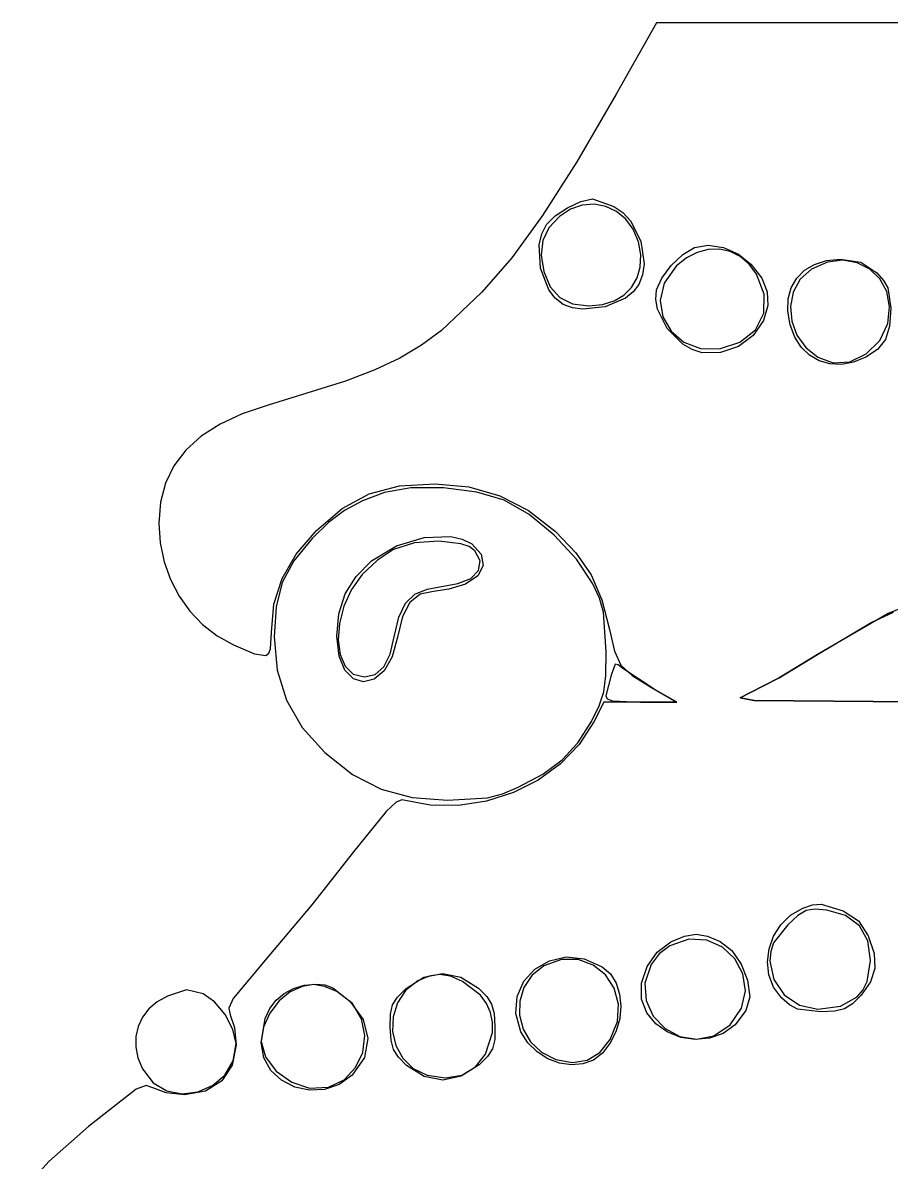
# Model space of a CAD drawing. Extents: x 36 to 317, y 11 to 342.
# Drawn here: x 107.8 to 168.7, y 203.1 to 282.9 of the extents above; entities that cross this region are included whole.
import ezdxf

# ---------------------------------------------------------------- set-up
doc = ezdxf.new("R2010")
doc.units = 0

msp = doc.modelspace()

# ---------------------------------------------------------------- linework, layer by layer
at = {"layer": 'Layer 1'}
for p, q in [((152.223707, 282.904822), (149.401483, 277.913719)), ((172.864395, 282.916111), (152.223707, 282.904822)), ((149.401483, 277.913719), (146.631117, 273.165592)), ((146.631117, 273.165592), (144.238842, 269.417061)), ((145.117799, 269.385956), (145.985886, 269.958178)), ((145.985886, 269.958178), (146.923824, 270.386401)), ((147.019829, 270.1361), (146.194372, 269.858473)), ((146.923824, 270.386401), (147.743426, 270.566412)), ((147.854737, 270.193444), (147.019829, 270.1361)), ((147.743426, 270.566412), (149.236736, 270.045006)), ((148.664133, 270.041743), (147.854737, 270.193444)), ((149.413055, 269.692232), (148.664133, 270.041743)), ((149.236736, 270.045006), (149.861714, 269.616438)), ((144.238842, 269.417061), (142.074769, 266.447199)), ((144.507747, 268.773947), (145.117799, 269.385956)), ((145.413328, 269.349328), (144.677146, 268.551085)), ((146.194372, 269.858473), (145.413328, 269.349328)), ((150.066541, 269.156149), (149.413055, 269.692232)), ((149.861714, 269.616438), (150.392365, 269.045205)), ((150.589629, 268.444729), (150.066541, 269.156149)), ((144.178437, 268.120497), (144.507747, 268.773947)), ((144.677146, 268.551085), (144.254099, 267.650216)), ((150.392365, 269.045205), (151.126612, 267.613439)), ((150.947356, 267.56921), (150.589629, 268.444729)), ((144.004288, 267.361909), (144.178437, 268.120497)), ((144.254099, 267.650216), (144.139557, 266.630087)), ((151.10891, 266.646863), (150.947356, 267.56921)), ((151.126612, 267.613439), (151.351337, 266.02709)), ((144.082914, 265.713597), (144.004288, 267.361909)), ((154.056179, 266.677293), (154.869542, 267.17304)), ((155.065229, 266.825405), (154.309075, 266.434721)), ((154.869542, 267.17304), (155.833734, 267.330566)), ((155.843716, 267.027416), (155.065229, 266.825405)), ((155.833734, 267.330566), (156.916757, 267.159282)), ((156.620247, 267.043174), (155.843716, 267.027416)), ((157.370535, 266.875095), (156.620247, 267.043174)), ((156.916757, 267.159282), (157.966508, 266.703834)), ((158.070291, 266.525599), (157.370535, 266.875095)), ((142.074769, 266.447199), (139.989013, 264.03508)), ((144.139557, 266.630087), (144.328888, 265.474061)), ((151.075817, 265.795508), (151.10891, 266.646863)), ((151.351337, 266.02709), (151.245085, 265.262629)), ((153.242618, 265.90423), (154.056179, 266.677293)), ((154.309075, 266.434721), (153.599541, 265.852945)), ((157.966508, 266.703834), (158.830886, 266.008873)), ((158.695229, 265.997104), (158.070291, 266.525599)), ((159.221059, 265.292028), (158.695229, 265.997104)), ((158.830886, 266.008873), (159.587038, 265.010208)), ((162.5883, 265.572756), (163.28451, 265.985215)), ((164.188419, 266.137039), (163.081156, 265.650803)), ((163.28451, 265.985215), (164.119064, 266.24557)), ((164.119064, 266.24557), (165.080701, 266.339073)), ((165.271361, 266.275336), (164.188419, 266.137039)), ((165.080701, 266.339073), (166.529516, 266.149455)), ((166.279269, 266.101994), (165.271361, 266.275336)), ((167.16143, 265.653317), (166.279269, 266.101994)), ((166.529516, 266.149455), (167.638342, 265.39892)), ((144.666497, 264.197578), (144.082914, 265.713597)), ((144.328888, 265.474061), (144.772992, 264.407983)), ((150.860434, 265.031168), (151.075817, 265.795508)), ((151.245085, 265.262629), (150.978401, 264.563541)), ((152.579473, 265.022621), (153.242618, 265.90423)), ((153.599541, 265.852945), (152.761935, 264.672218)), ((159.761239, 263.884758), (159.221059, 265.292028)), ((162.041695, 265.022946), (162.5883, 265.572756)), ((163.081156, 265.650803), (162.269644, 264.938142)), ((167.86713, 264.965604), (167.16143, 265.653317)), ((167.638342, 265.39892), (168.125886, 264.863728)), ((144.772992, 264.407983), (145.436699, 263.660297)), ((149.932227, 263.827627), (150.475119, 264.369866)), ((150.475119, 264.369866), (150.860434, 265.031168)), ((150.978401, 264.563541), (150.592003, 264.052938)), ((152.217357, 264.201238), (152.579473, 265.022621)), ((152.761935, 264.672218), (152.471285, 263.460994)), ((159.587038, 265.010208), (159.973666, 264.065022)), ((161.442347, 263.570273), (161.655957, 264.350535)), ((161.655957, 264.350535), (162.041695, 265.022946)), ((162.269644, 264.938142), (161.778738, 264.043017)), ((168.345656, 264.075159), (167.86713, 264.965604)), ((168.125886, 264.863728), (168.429049, 264.331016)), ((139.989013, 264.03508), (137.165946, 261.353471)), ((145.123545, 263.604354), (144.666497, 264.197578)), ((145.677911, 263.182415), (145.123545, 263.604354)), ((145.436699, 263.660297), (146.334696, 263.219859)), ((150.043241, 263.617143), (148.625548, 263.013479)), ((149.244116, 263.420474), (149.932227, 263.827627)), ((150.592003, 264.052938), (150.043241, 263.617143)), ((152.16837, 263.530392), (152.217357, 264.201238)), ((159.729853, 262.554515), (159.761239, 263.884758)), ((159.973666, 264.065022), (160.00648, 263.101513)), ((161.412127, 262.69691), (161.442347, 263.570273)), ((161.778738, 264.043017), (161.59097, 263.041398)), ((168.546295, 263.018282), (168.345656, 264.075159)), ((168.429049, 264.331016), (168.627884, 262.90619)), ((146.324527, 262.940956), (145.677911, 263.182415)), ((147.059158, 262.839565), (146.324527, 262.940956)), ((146.334696, 263.219859), (147.481665, 263.075524)), ((148.625548, 263.013479), (147.059158, 262.839565)), ((147.481665, 263.075524), (148.423143, 263.164432)), ((148.423143, 263.164432), (149.244116, 263.420474)), ((152.291523, 262.833584), (152.16837, 263.530392)), ((152.96679, 261.482466), (152.291523, 262.833584)), ((152.471285, 263.460994), (152.653273, 262.308136)), ((160.00648, 263.101513), (159.701189, 262.047881)), ((161.59097, 263.041398), (161.688873, 262.009252)), ((168.418334, 261.831276), (168.546295, 263.018282)), ((168.627884, 262.90619), (168.540158, 261.660305)), ((152.653273, 262.308136), (153.233578, 261.302505)), ((159.701189, 262.047881), (158.997524, 261.006172)), ((159.151705, 261.402402), (159.729853, 262.554515)), ((161.576557, 261.745198), (161.412127, 262.69691)), ((161.688873, 262.009252), (162.054981, 261.022549)), ((137.165946, 261.353471), (135.762744, 260.314635)), ((154.068234, 260.388656), (152.96679, 261.482466)), ((153.233578, 261.302505), (154.137882, 260.532966)), ((158.0516, 260.529525), (159.151705, 261.402402)), ((161.900277, 260.889666), (161.576557, 261.745198)), ((167.855493, 260.655489), (168.418334, 261.831276)), ((168.540158, 261.660305), (168.247545, 260.730035)), ((154.72411, 260.013482), (154.068234, 260.388656)), ((154.137882, 260.532966), (155.291867, 260.088381)), ((156.621212, 260.057613), (158.0516, 260.529525)), ((158.997524, 261.006172), (157.947486, 260.229311)), ((162.359868, 260.180506), (161.900277, 260.889666)), ((162.054981, 261.022549), (162.671828, 260.157256)), ((166.911222, 259.722986), (167.855493, 260.655489)), ((168.247545, 260.730035), (167.705893, 260.029093)), ((135.762744, 260.314635), (134.237541, 259.409719)), ((155.420934, 259.792924), (154.72411, 260.013482)), ((155.291867, 260.088381), (156.621212, 260.057613)), ((156.704236, 259.797995), (155.420934, 259.792924)), ((157.947486, 260.229311), (156.704236, 259.797995)), ((162.935694, 259.626144), (162.359868, 260.180506)), ((162.671828, 260.157256), (163.521947, 259.489342)), ((163.608118, 259.235006), (162.935694, 259.626144)), ((165.762891, 259.160504), (166.911222, 259.722986)), ((167.705893, 260.029093), (166.87105, 259.471191)), ((134.237541, 259.409719), (132.494668, 258.588181)), ((163.521947, 259.489342), (164.58787, 259.094777)), ((164.357502, 259.015516), (163.608118, 259.235006)), ((165.16421, 258.9761), (164.357502, 259.015516)), ((164.58787, 259.094777), (165.762891, 259.160504)), ((166.008605, 259.125183), (165.16421, 258.9761)), ((166.87105, 259.471191), (166.008605, 259.125183)), ((132.494668, 258.588181), (130.438458, 257.799475)), ((130.438458, 257.799475), (125.003357, 256.118389)), ((125.003357, 256.118389), (123.200506, 255.510816)), ((121.640671, 254.782722), (120.323187, 253.933373)), ((123.200506, 255.510816), (121.640671, 254.782722)), ((120.323187, 253.933373), (119.247387, 252.96204)), ((119.247387, 252.96204), (118.412606, 251.867989)), ((118.412606, 251.867989), (117.818178, 250.65049)), ((117.818178, 250.65049), (117.463439, 249.308809)), ((133.173695, 250.001218), (131.617916, 249.410684)), ((132.09393, 249.891504), (134.213949, 250.451683)), ((135.013454, 250.320592), (133.173695, 250.001218)), ((134.213949, 250.451683), (136.701475, 250.605527)), ((137.306313, 250.318101), (135.013454, 250.320592)), ((136.701475, 250.605527), (139.0685, 250.383045)), ((139.628276, 250.02126), (137.306313, 250.318101)), ((139.0685, 250.383045), (141.238509, 249.761505)), ((141.555348, 249.457587), (139.628276, 250.02126)), ((117.463439, 249.308809), (117.347721, 247.842217)), ((130.199468, 248.869098), (132.09393, 249.891504)), ((131.617916, 249.410684), (130.354866, 248.740081)), ((141.238509, 249.761505), (143.249966, 248.725628)), ((143.288761, 248.452104), (141.555348, 249.457587)), ((128.388614, 247.328572), (130.199468, 248.869098)), ((130.354866, 248.740081), (129.23317, 247.893066)), ((143.249966, 248.725628), (145.141336, 247.260133)), ((145.043572, 247.002782), (143.288761, 248.452104)), ((117.347721, 247.842217), (117.443953, 246.464825)), ((129.23317, 247.893066), (128.101453, 246.773299)), ((128.101453, 246.773299), (126.816624, 245.196558)), ((126.966169, 245.673205), (128.388614, 247.328572)), ((133.997393, 246.26256), (135.948338, 246.848221)), ((135.948338, 246.848221), (137.804628, 246.909147)), ((137.804628, 246.909147), (138.604271, 246.727031)), ((146.601467, 245.316392), (145.043572, 247.002782)), ((145.141336, 247.260133), (146.567656, 245.774331)), ((117.443953, 246.464825), (117.719577, 245.143438)), ((132.249417, 245.202732), (133.997393, 246.26256)), ((133.787176, 246.008124), (132.669575, 245.259794)), ((135.273545, 246.461934), (133.787176, 246.008124)), ((136.975187, 246.593515), (135.273545, 246.461934)), ((138.510339, 246.409117), (136.975187, 246.593515)), ((139.096181, 246.200379), (138.510339, 246.409117)), ((138.604271, 246.727031), (139.268641, 246.394769)), ((139.497241, 245.914991), (139.096181, 246.200379)), ((139.268641, 246.394769), (139.93081, 245.673933)), ((125.985843, 243.973389), (126.966169, 245.673205)), ((126.816624, 245.196558), (126.00454, 243.677232)), ((131.170985, 244.113469), (132.249417, 245.202732)), ((132.669575, 245.259794), (131.597483, 244.256934)), ((139.857124, 245.214037), (139.497241, 245.914991)), ((139.742113, 244.533291), (139.857124, 245.214037)), ((139.93081, 245.673933), (140.066757, 244.889465)), ((146.567656, 245.774331), (147.627759, 244.218217)), ((147.744132, 243.599709), (146.601467, 245.316392)), ((117.719577, 245.143438), (118.164509, 243.894505)), ((139.203305, 243.969955), (139.742113, 244.533291)), ((140.066757, 244.889465), (139.693843, 244.152622)), ((118.164509, 243.894505), (118.768667, 242.734476)), ((125.418797, 242.163638), (125.985843, 243.973389)), ((126.00454, 243.677232), (125.575838, 241.984206)), ((130.414354, 242.886524), (131.170985, 244.113469)), ((131.597483, 244.256934), (130.843579, 243.192367)), ((136.160314, 243.209183), (138.291798, 243.621228)), ((138.829432, 243.574661), (137.667381, 243.213637)), ((138.291798, 243.621228), (139.203305, 243.969955)), ((139.693843, 244.152622), (138.829432, 243.574661)), ((147.627759, 244.218217), (148.390008, 242.467765)), ((148.213707, 242.580869), (147.744132, 243.599709)), ((129.968475, 241.497852), (130.414354, 242.886524)), ((130.843579, 243.192367), (130.313806, 242.023133)), ((134.632653, 242.235957), (135.29103, 242.876657)), ((135.661778, 242.876183), (134.947242, 242.297429)), ((135.29103, 242.876657), (136.160314, 243.209183)), ((136.591055, 243.063486), (135.661778, 242.876183)), ((137.667381, 243.213637), (136.591055, 243.063486)), ((118.768667, 242.734476), (119.521967, 241.679802)), ((125.23619, 240.178468), (125.418797, 242.163638)), ((125.575838, 241.984206), (125.441154, 239.886367)), ((130.313806, 242.023133), (130.00654, 240.825241)), ((134.160608, 241.251695), (134.632653, 242.235957)), ((134.947242, 242.297429), (134.427639, 241.301955)), ((148.495593, 241.601883), (148.213707, 242.580869)), ((148.390008, 242.467765), (148.922763, 240.398954)), ((169.82375, 242.066138), (168.441264, 241.524668)), ((119.521967, 241.679802), (120.414327, 240.746931)), ((129.822304, 239.923409), (129.968475, 241.497852)), ((133.850323, 239.888484), (134.160608, 241.251695)), ((134.427639, 241.301955), (134.083157, 239.864495)), ((148.678994, 238.83015), (148.495593, 241.601883)), ((168.441264, 241.524668), (163.502372, 238.646705)), ((167.26142, 240.883704), (168.808098, 241.613881)), ((120.414327, 240.746931), (121.435662, 239.952313)), ((130.00654, 240.825241), (129.920156, 239.674701)), ((148.922763, 240.398954), (149.268894, 238.878806)), ((163.502372, 238.646705), (167.26142, 240.883704)), ((121.435662, 239.952313), (122.575891, 239.312398)), ((125.172646, 239.043366), (125.23619, 240.178468)), ((125.441154, 239.886367), (125.642006, 237.553198)), ((129.978084, 238.536126), (129.822304, 239.923409)), ((129.920156, 239.674701), (130.053028, 238.647523)), ((133.557865, 238.664675), (133.850323, 239.888484)), ((134.083157, 239.864495), (133.708947, 238.484532)), ((122.575891, 239.312398), (124.047946, 238.677237)), ((125.054694, 238.726369), (125.172646, 239.043366)), ((148.656129, 237.173791), (148.678994, 238.83015)), ((149.268894, 238.878806), (149.721453, 237.904064)), ((124.047946, 238.677237), (124.845047, 238.565258)), ((124.845047, 238.565258), (125.054694, 238.726369)), ((130.394449, 237.540989), (129.978084, 238.536126)), ((130.053028, 238.647523), (130.403533, 237.819717)), ((133.106888, 237.781517), (133.557865, 238.664675)), ((133.708947, 238.484532), (133.13656, 237.503065)), ((160.800931, 237.012682), (163.502372, 238.646705)), ((163.502372, 238.646705), (160.800931, 237.012682)), ((125.642006, 237.553198), (126.289144, 235.444495)), ((130.99494, 236.939056), (130.394449, 237.540989)), ((130.403533, 237.819717), (130.970046, 237.267292)), ((130.970046, 237.267292), (131.750941, 237.06626)), ((131.750941, 237.06626), (132.502783, 237.246287)), ((133.13656, 237.503065), (132.442456, 236.919036)), ((132.502783, 237.246287), (133.106888, 237.781517)), ((149.036005, 237.193966), (148.677583, 235.743343)), ((149.317742, 237.960729), (149.036005, 237.193966)), ((149.527188, 237.928483), (149.317742, 237.960729)), ((149.859036, 237.662808), (149.527188, 237.928483)), ((149.721453, 237.904064), (150.507387, 237.159708)), ((152.047318, 236.216418), (149.859036, 237.662808)), ((131.703096, 236.731385), (130.99494, 236.939056)), ((132.442456, 236.919036), (131.703096, 236.731385)), ((148.521214, 236.015775), (148.656129, 237.173791)), ((150.507387, 237.159708), (151.853643, 236.330718)), ((158.7501, 235.96524), (160.800931, 237.012682)), ((160.800931, 237.012682), (158.7501, 235.96524)), ((148.208895, 235.044952), (148.521214, 236.015775)), ((148.677583, 235.743343), (148.748188, 235.537585)), ((151.853643, 236.330718), (153.634819, 235.309073)), ((153.634819, 235.310837), (152.047318, 236.216418)), ((158.065622, 235.604006), (158.7501, 235.96524)), ((158.7501, 235.96524), (158.065622, 235.604006)), ((159.053313, 235.414818), (158.065622, 235.604006)), ((158.065622, 235.604006), (159.053313, 235.414818)), ((126.289144, 235.444495), (127.395467, 233.53046)), ((147.653821, 233.950172), (148.208895, 235.044952)), ((148.534002, 235.30237), (147.824213, 233.911014)), ((151.084234, 235.305545), (148.534002, 235.30237)), ((148.748188, 235.537585), (149.141882, 235.401942)), ((149.141882, 235.401942), (151.088115, 235.306603)), ((153.634819, 235.309073), (151.084234, 235.305545)), ((151.088115, 235.306603), (153.634819, 235.310837)), ((170.175874, 235.318951), (159.053313, 235.414818)), ((159.053313, 235.414818), (170.175874, 235.318951)), ((127.395467, 233.53046), (128.973873, 231.781293)), ((146.698283, 232.460005), (147.653821, 233.950172)), ((147.824213, 233.911014), (146.804194, 232.33343)), ((145.606782, 231.268354), (146.698283, 232.460005)), ((128.973873, 231.781293), (130.92043, 230.240838)), ((146.804194, 232.33343), (145.490322, 230.968806)), ((145.490322, 230.968806), (143.935282, 229.838546)), ((144.255924, 230.264292), (145.606782, 231.268354)), ((130.92043, 230.240838), (132.922914, 229.199355)), ((142.522312, 229.336894), (144.255924, 230.264292)), ((132.922914, 229.199355), (135.103264, 228.609317)), ((141.420856, 228.873851), (142.522312, 229.336894)), ((143.935282, 229.838546), (142.191759, 228.964052)), ((134.386546, 228.451774), (133.969926, 228.288956)), ((136.357147, 228.089184), (134.386546, 228.451774)), ((135.103264, 228.609317), (137.58342, 228.423199)), ((137.58342, 228.423199), (140.382669, 228.595355)), ((142.191759, 228.964052), (140.312439, 228.366725)), ((140.382669, 228.595355), (141.420856, 228.873851)), ((133.273708, 227.636063), (130.995644, 224.810047)), ((133.969926, 228.288956), (133.273708, 227.636063)), ((138.350007, 228.067968), (136.357147, 228.089184)), ((140.312439, 228.366725), (138.350007, 228.067968)), ((130.995644, 224.810047), (128.078831, 221.105834)), ((128.078831, 221.105834), (125.052745, 217.529414)), ((161.601597, 220.364182), (162.454269, 220.8547)), ((162.689131, 220.699698), (162.120332, 220.351038)), ((162.454269, 220.8547), (163.13771, 221.086491)), ((163.299602, 220.801833), (162.689131, 220.699698)), ((163.13771, 221.086491), (163.744819, 221.139789)), ((164.139137, 220.729111), (163.299602, 220.801833)), ((163.744819, 221.139789), (165.300482, 220.674783)), ((165.461266, 220.347581), (164.139137, 220.729111)), ((165.300482, 220.674783), (166.360271, 219.981971)), ((160.411347, 218.896561), (160.91689, 219.695785)), ((161.405813, 219.684182), (160.418652, 218.428645)), ((160.91689, 219.695785), (161.601597, 220.364182)), ((162.120332, 220.351038), (161.405813, 219.684182)), ((166.425447, 219.618389), (165.461266, 220.347581)), ((166.360271, 219.981971), (167.053083, 218.922182)), ((167.013059, 218.562966), (166.425447, 219.618389)), ((153.218894, 218.505551), (154.172717, 218.901148)), ((154.172717, 218.901148), (154.983137, 219.035335)), ((154.983137, 219.035335), (155.776358, 218.908776)), ((155.776358, 218.908776), (156.678588, 218.522132)), ((160.096169, 218.013558), (160.411347, 218.896561)), ((167.053083, 218.922182), (167.456926, 217.680541)), ((152.268311, 217.788177), (153.218894, 218.505551)), ((153.144458, 218.229326), (152.411826, 217.65174)), ((154.485538, 218.687822), (153.144458, 218.229326)), ((155.742982, 218.622811), (154.485538, 218.687822)), ((156.842411, 218.131763), (155.742982, 218.622811)), ((156.678588, 218.522132), (157.480595, 217.885301)), ((157.709449, 217.312147), (156.842411, 218.131763)), ((160.418652, 218.428645), (160.218858, 217.830477)), ((167.205483, 217.202742), (167.013059, 218.562966)), ((125.052745, 217.529414), (122.561383, 214.537328)), ((145.564103, 217.264524), (144.325008, 216.818214)), ((144.717871, 217.179586), (145.892174, 217.443309)), ((146.738483, 217.262042), (145.564103, 217.264524)), ((145.892174, 217.443309), (147.150343, 217.322948)), ((147.78664, 216.879072), (146.738483, 217.262042)), ((147.150343, 217.322948), (148.417585, 216.758594)), ((151.554664, 216.77103), (152.268311, 217.788177)), ((152.411826, 217.65174), (151.83424, 216.919108)), ((157.480595, 217.885301), (158.139529, 216.940892)), ((158.269719, 216.261434), (157.709449, 217.312147)), ((159.982553, 217.093828), (160.096169, 218.013558)), ((160.218858, 217.830477), (160.161212, 217.142417)), ((167.456926, 217.680541), (167.513899, 216.636313)), ((142.920019, 215.739517), (143.702222, 216.591686)), ((144.325008, 216.818214), (143.473785, 216.152627)), ((143.702222, 216.591686), (144.717871, 217.179586)), ((148.647067, 216.183919), (147.78664, 216.879072)), ((148.417585, 216.758594), (148.983097, 216.253289)), ((151.160103, 215.615109), (151.554664, 216.77103)), ((151.83424, 216.919108), (151.398258, 215.615648)), ((158.139529, 216.940892), (158.585871, 215.818816)), ((160.081699, 216.184421), (159.982553, 217.093828)), ((160.161212, 217.142417), (160.432195, 215.858619)), ((166.963025, 215.711279), (167.205483, 217.202742)), ((167.513899, 216.636313), (167.21223, 215.694147)), ((135.505558, 215.75988), (134.643409, 215.085116)), ((134.678646, 215.222599), (135.917713, 216.018532)), ((136.28862, 216.103976), (135.505558, 215.75988)), ((135.917713, 216.018532), (137.221205, 216.2894)), ((137.0229, 216.21342), (136.28862, 216.103976)), ((137.781588, 216.087451), (137.0229, 216.21342)), ((137.221205, 216.2894), (138.520597, 216.034804)), ((138.637873, 215.725308), (137.781588, 216.087451)), ((138.520597, 216.034804), (139.74736, 215.254349)), ((139.891724, 214.774709), (138.637873, 215.725308)), ((142.446051, 214.682986), (142.920019, 215.739517)), ((143.473785, 216.152627), (142.912799, 215.30828)), ((149.258257, 215.244886), (148.647067, 216.183919)), ((148.983097, 216.253289), (149.387862, 215.598655)), ((158.448844, 215.077095), (158.269719, 216.261434)), ((158.585871, 215.818816), (158.7501, 214.648982)), ((160.404807, 215.332387), (160.081699, 216.184421)), ((160.432195, 215.858619), (161.162793, 214.788109)), ((167.21223, 215.694147), (166.540144, 214.758696)), ((166.670309, 215.123692), (166.963025, 215.711279)), ((119.292057, 215.148251), (117.961202, 214.687082)), ((120.450404, 214.850065), (119.292057, 215.148251)), ((121.254925, 214.305371), (120.450404, 214.850065)), ((125.572652, 214.409666), (126.125542, 214.885031)), ((126.563694, 214.994704), (125.777517, 214.379167)), ((126.125542, 214.885031), (126.779428, 215.237113)), ((127.419158, 215.374729), (126.563694, 214.994704)), ((126.779428, 215.237113), (127.526332, 215.457373)), ((128.185326, 215.503895), (127.419158, 215.374729)), ((127.526332, 215.457373), (128.358275, 215.537277)), ((128.95824, 215.3827), (128.185326, 215.503895)), ((128.358275, 215.537277), (128.97621, 215.480088)), ((129.833946, 215.011638), (128.95824, 215.3827)), ((128.97621, 215.480088), (129.543874, 215.280322)), ((129.543874, 215.280322), (130.739527, 214.347357)), ((130.917789, 214.178896), (129.833946, 215.011638)), ((134.643409, 215.085116), (134.064945, 214.224088)), ((134.07367, 214.625881), (134.678646, 215.222599)), ((139.74736, 215.254349), (140.32074, 214.680252)), ((142.912799, 215.30828), (142.633469, 214.352478)), ((149.558701, 214.130277), (149.258257, 215.244886)), ((149.387862, 215.598655), (149.631769, 214.833284)), ((149.631769, 214.833284), (149.714706, 213.995769)), ((151.166784, 214.481412), (151.160103, 215.615109)), ((151.398258, 215.615648), (151.481435, 214.383489)), ((158.172447, 213.856598), (158.448844, 215.077095)), ((160.963076, 214.584776), (160.404807, 215.332387)), ((166.26383, 214.642059), (166.670309, 215.123692)), ((117.241973, 214.291958), (116.655813, 213.798925)), ((117.961202, 214.687082), (117.241973, 214.291958)), ((122.001039, 213.408218), (121.254925, 214.305371)), ((122.561383, 214.537328), (122.250062, 213.850083)), ((125.128737, 213.819555), (125.572652, 214.409666)), ((125.777517, 214.379167), (125.130709, 213.515021)), ((130.739527, 214.347357), (131.666627, 213.066354)), ((131.558253, 213.11717), (130.917789, 214.178896)), ((133.581137, 213.432444), (133.729805, 214.082376)), ((133.729805, 214.082376), (134.07367, 214.625881)), ((134.064945, 214.224088), (133.763102, 213.248472)), ((140.314262, 214.192098), (139.891724, 214.774709)), ((140.595968, 213.552416), (140.314262, 214.192098)), ((140.32074, 214.680252), (140.665685, 214.131854)), ((140.665685, 214.131854), (140.839511, 213.4761)), ((142.35511, 213.482001), (142.446051, 214.682986)), ((142.633469, 214.352478), (142.627219, 213.352523)), ((149.486892, 212.908396), (149.558701, 214.130277)), ((151.537786, 213.537489), (151.166784, 214.481412)), ((151.481435, 214.383489), (151.985257, 213.297802)), ((158.7501, 214.648982), (158.464306, 213.697937)), ((161.528734, 214.089619), (160.963076, 214.584776)), ((161.162793, 214.788109), (162.229478, 214.054876)), ((162.093465, 213.791379), (161.528734, 214.089619)), ((162.229478, 214.054876), (163.508722, 213.782912)), ((165.111272, 213.998222), (166.26383, 214.642059)), ((165.939159, 214.151085), (165.382194, 213.802535)), ((166.540144, 214.758696), (165.939159, 214.151085)), ((116.655813, 213.798925), (116.207733, 213.222557)), ((122.550568, 212.365478), (122.001039, 213.408218)), ((122.250062, 213.850083), (122.357874, 213.388859)), ((122.357874, 213.388859), (122.646579, 212.502504)), ((125.130709, 213.515021), (124.692129, 212.520237)), ((124.801777, 213.123234), (125.128737, 213.819555)), ((133.561751, 212.516439), (133.581137, 213.432444)), ((133.763102, 213.248472), (133.73082, 212.229939)), ((140.733409, 212.866514), (140.595968, 213.552416)), ((140.839511, 213.4761), (140.899533, 212.579939)), ((142.721984, 212.196469), (142.35511, 213.482001)), ((142.627219, 213.352523), (142.88547, 212.375719)), ((149.714706, 213.995769), (149.636561, 213.124702)), ((152.159749, 212.766074), (151.537786, 213.537489)), ((151.985257, 213.297802), (152.811215, 212.433757)), ((157.366152, 212.697414), (158.172447, 213.856598)), ((158.464306, 213.697937), (157.71893, 212.697414)), ((163.726034, 213.606523), (162.093465, 213.791379)), ((163.508722, 213.782912), (165.111272, 213.998222)), ((164.700677, 213.644022), (163.726034, 213.606523)), ((165.382194, 213.802535), (164.700677, 213.644022)), ((115.902742, 212.577425), (115.745853, 211.878104)), ((116.207733, 213.222557), (115.902742, 212.577425)), ((122.646579, 212.502504), (122.766744, 211.291241)), ((124.530634, 211.446111), (124.801777, 213.123234)), ((124.692129, 212.520237), (124.530634, 211.512786)), ((131.787645, 211.939284), (131.558253, 213.11717)), ((131.666627, 213.066354), (132.005559, 211.720131)), ((133.621773, 211.620278), (133.561751, 212.516439)), ((140.723155, 212.145245), (140.733409, 212.866514)), ((140.899533, 212.579939), (140.880147, 211.663934)), ((148.981324, 211.647547), (149.486892, 212.908396)), ((149.636561, 213.124702), (149.397222, 212.258674)), ((152.971196, 212.183902), (152.159749, 212.766074)), ((152.811215, 212.433757), (153.860795, 211.866525)), ((156.236775, 211.923183), (157.366152, 212.697414)), ((157.71893, 212.697414), (156.882245, 212.082346)), ((115.745853, 211.878104), (115.742074, 211.139166)), ((122.765333, 211.384022), (122.550568, 212.365478)), ((131.638273, 210.758061), (131.787645, 211.939284)), ((132.005559, 211.720131), (131.753543, 210.39309)), ((133.73082, 212.229939), (133.961038, 211.240163)), ((140.245836, 210.640013), (140.723155, 212.145245)), ((140.880147, 211.663934), (140.731479, 211.014002)), ((143.2137, 211.419831), (142.721984, 212.196469)), ((142.88547, 212.375719), (143.399643, 211.48937)), ((148.255682, 210.751904), (148.981324, 211.647547)), ((149.397222, 212.258674), (148.996579, 211.436278)), ((153.910647, 211.807708), (152.971196, 212.183902)), ((153.860795, 211.866525), (155.035485, 211.671277)), ((154.916625, 211.654227), (153.910647, 211.807708)), ((155.92765, 211.740195), (154.916625, 211.654227)), ((155.035485, 211.671277), (156.236775, 211.923183)), ((156.882245, 212.082346), (155.92765, 211.740195)), ((115.742074, 211.139166), (115.896417, 210.375183)), ((122.766744, 211.291241), (122.503472, 209.867346)), ((122.551977, 210.153735), (122.765333, 211.384022)), ((124.530634, 211.512786), (124.820799, 210.445654)), ((124.712642, 210.382388), (124.530634, 211.446111)), ((133.795599, 210.964524), (133.621773, 211.620278)), ((134.140544, 210.416126), (133.795599, 210.964524)), ((133.961038, 211.240163), (134.446694, 210.350818)), ((140.731479, 211.014002), (140.387614, 210.470497)), ((143.857207, 210.788328), (143.2137, 211.419831)), ((143.399643, 211.48937), (144.161161, 210.760779)), ((148.996579, 211.436278), (148.434519, 210.696105)), ((115.896417, 210.375183), (116.213893, 209.600729)), ((121.971957, 209.15856), (122.551977, 210.153735)), ((125.2116, 209.490855), (124.712642, 210.382388)), ((124.820799, 210.445654), (125.585132, 209.444536)), ((131.753543, 210.39309), (130.907802, 209.169634)), ((131.142445, 209.686326), (131.638273, 210.758061)), ((134.713924, 209.842029), (134.140544, 210.416126)), ((134.446694, 210.350818), (135.180729, 209.633575)), ((139.541873, 209.731014), (140.245836, 210.640013)), ((140.387614, 210.470497), (139.782638, 209.873779)), ((144.608376, 210.313551), (143.857207, 210.788328)), ((144.161161, 210.760779), (145.161444, 210.257249)), ((145.423073, 210.007085), (144.608376, 210.313551)), ((145.161444, 210.257249), (146.322062, 210.048189)), ((146.322062, 210.048189), (147.361368, 210.21593)), ((147.807022, 210.213441), (147.066528, 209.945443)), ((147.361368, 210.21593), (148.255682, 210.751904)), ((148.434519, 210.696105), (147.807022, 210.213441)), ((116.213893, 209.600729), (116.960649, 208.631781)), ((122.503472, 209.867346), (121.763884, 208.759662)), ((125.956911, 208.796726), (125.2116, 209.490855)), ((125.585132, 209.444536), (126.664384, 208.66342)), ((130.332471, 208.836904), (131.142445, 209.686326)), ((135.940687, 209.061574), (134.713924, 209.842029)), ((135.180729, 209.633575), (136.15608, 209.160109)), ((139.782638, 209.873779), (138.543571, 209.077846)), ((138.582884, 209.165842), (139.541873, 209.731014)), ((146.257168, 209.88052), (145.423073, 210.007085)), ((147.066528, 209.945443), (146.257168, 209.88052)), ((116.478785, 208.43972), (115.77195, 208.166025)), ((116.946965, 208.270403), (116.478785, 208.43972)), ((116.960649, 208.631781), (117.921669, 208.056074)), ((121.763884, 208.759662), (120.62332, 208.041378)), ((121.122096, 208.424852), (121.971957, 209.15856)), ((126.877975, 208.325216), (125.956911, 208.796726)), ((126.664384, 208.66342), (127.899311, 208.256292)), ((129.989706, 208.498533), (128.964971, 208.150905)), ((129.240656, 208.322618), (130.332471, 208.836904)), ((130.907802, 209.169634), (129.989706, 208.498533)), ((137.240079, 208.806978), (135.940687, 209.061574)), ((136.15608, 209.160109), (137.432933, 208.967779)), ((138.543571, 209.077846), (137.240079, 208.806978)), ((137.432933, 208.967779), (138.582884, 209.165842)), ((115.77195, 208.166025), (112.418354, 205.555776)), ((117.869744, 207.928032), (116.946965, 208.270403)), ((119.15712, 207.785686), (117.869744, 207.928032)), ((117.921669, 208.056074), (119.000131, 207.847253)), ((119.000131, 207.847253), (120.099213, 207.978964)), ((120.62332, 208.041378), (119.15712, 207.785686)), ((120.099213, 207.978964), (121.122096, 208.424852)), ((127.904194, 208.101537), (126.877975, 208.325216)), ((127.899311, 208.256292), (129.240656, 208.322618)), ((128.964971, 208.150905), (127.904194, 208.101537)), ((112.418354, 205.555776), (109.642173, 203.10532)), ((109.642173, 203.10532), (107.827522, 201.098999))]:
    msp.add_line(p, q, dxfattribs=at)

doc.saveas('drawing.dxf')
